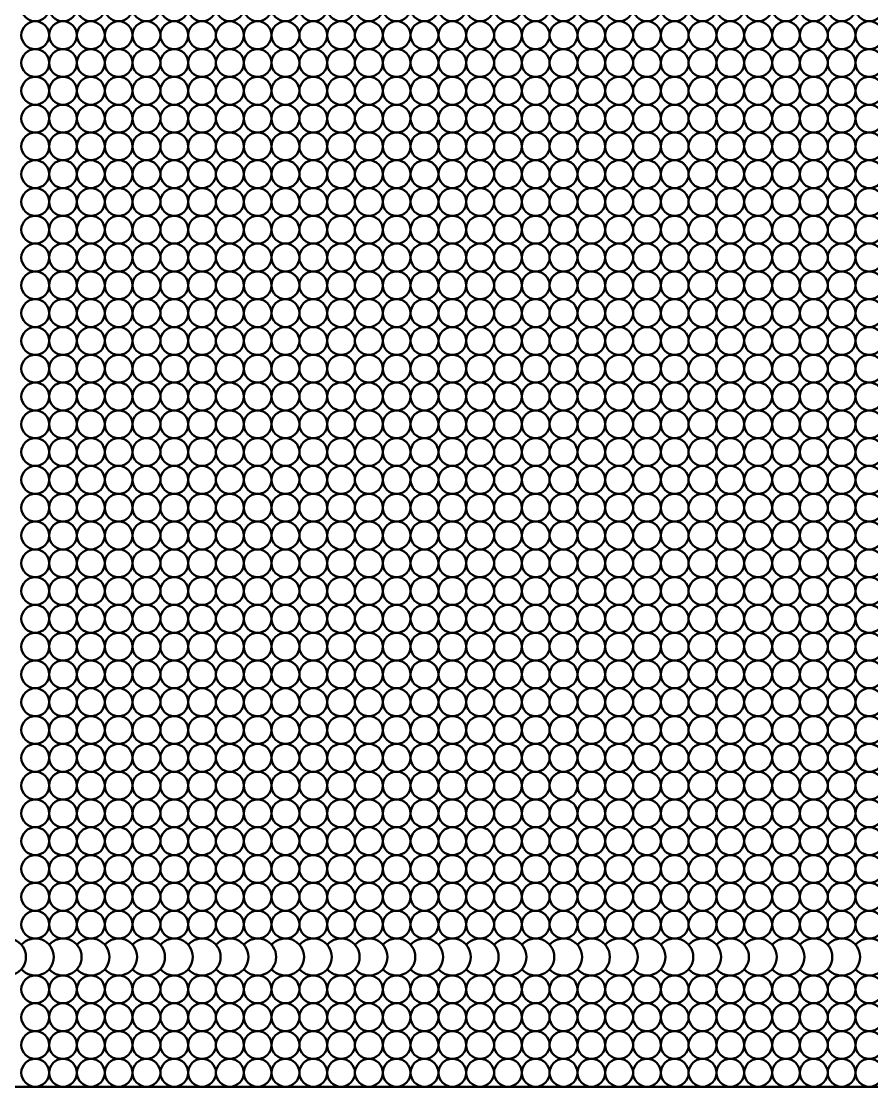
# Model space of a CAD drawing. Extents: x -11378 to 3982, y -2037 to 3878.
# Drawn here: x -11044.62 to -11007.92, y 1425.59 to 1471.59 of the extents above; entities that cross this region are included whole.
import ezdxf

# ---------------------------------------------------------------- set-up
doc = ezdxf.new("R2010")
doc.units = 0
doc.layers.add('粗实线', color=7, linetype='CONTINUOUS', lineweight=50)

msp = doc.modelspace()

# ---------------------------------------------------------------- linework, layer by layer
at = {"layer": '粗实线'}
msp.add_line((-10829.021, 1425.59), (-11307.421, 1425.59), dxfattribs=at)
for centre in [(-11044.021, 1472.19), (-11042.821, 1472.19), (-11041.621, 1472.19), (-11040.421, 1472.19), (-11039.221, 1472.19), (-11038.021, 1472.19), (-11036.821, 1472.19), (-11035.621, 1472.19), (-11034.421, 1472.19), (-11033.221, 1472.19), (-11032.021, 1472.19), (-11030.821, 1472.19), (-11029.621, 1472.19), (-11028.421, 1472.19), (-11027.221, 1472.19), (-11026.021, 1472.19), (-11024.821, 1472.19), (-11023.621, 1472.19), (-11022.421, 1472.19), (-11021.221, 1472.19), (-11020.021, 1472.19), (-11018.821, 1472.19), (-11017.621, 1472.19), (-11016.421, 1472.19), (-11015.221, 1472.19), (-11014.021, 1472.19), (-11012.821, 1472.19), (-11011.621, 1472.19), (-11010.421, 1472.19), (-11009.221, 1472.19), (-11008.021, 1472.19), (-11044.021, 1470.99), (-11042.821, 1470.99), (-11041.621, 1470.99), (-11040.421, 1470.99), (-11039.221, 1470.99), (-11038.021, 1470.99), (-11036.821, 1470.99), (-11035.621, 1470.99), (-11034.421, 1470.99), (-11033.221, 1470.99), (-11032.021, 1470.99), (-11030.821, 1470.99), (-11029.621, 1470.99), (-11028.421, 1470.99), (-11027.221, 1470.99), (-11026.021, 1470.99), (-11024.821, 1470.99), (-11023.621, 1470.99), (-11022.421, 1470.99), (-11021.221, 1470.99), (-11020.021, 1470.99), (-11018.821, 1470.99), (-11017.621, 1470.99), (-11016.421, 1470.99), (-11015.221, 1470.99), (-11014.021, 1470.99), (-11012.821, 1470.99), (-11011.621, 1470.99), (-11010.421, 1470.99), (-11009.221, 1470.99), (-11008.021, 1470.99), (-11044.021, 1469.79), (-11042.821, 1469.79), (-11041.621, 1469.79), (-11040.421, 1469.79), (-11039.221, 1469.79), (-11038.021, 1469.79), (-11036.821, 1469.79), (-11035.621, 1469.79), (-11034.421, 1469.79), (-11033.221, 1469.79), (-11032.021, 1469.79), (-11030.821, 1469.79), (-11029.621, 1469.79), (-11028.421, 1469.79), (-11027.221, 1469.79), (-11026.021, 1469.79), (-11024.821, 1469.79), (-11023.621, 1469.79), (-11022.421, 1469.79), (-11021.221, 1469.79), (-11020.021, 1469.79), (-11018.821, 1469.79), (-11017.621, 1469.79), (-11016.421, 1469.79), (-11015.221, 1469.79), (-11014.021, 1469.79), (-11012.821, 1469.79), (-11011.621, 1469.79), (-11010.421, 1469.79), (-11009.221, 1469.79), (-11008.021, 1469.79), (-11044.021, 1468.59), (-11042.821, 1468.59), (-11041.621, 1468.59), (-11040.421, 1468.59), (-11039.221, 1468.59), (-11038.021, 1468.59), (-11036.821, 1468.59), (-11035.621, 1468.59), (-11034.421, 1468.59), (-11033.221, 1468.59), (-11032.021, 1468.59), (-11030.821, 1468.59), (-11029.621, 1468.59), (-11028.421, 1468.59), (-11027.221, 1468.59), (-11026.021, 1468.59), (-11024.821, 1468.59), (-11023.621, 1468.59), (-11022.421, 1468.59), (-11021.221, 1468.59), (-11020.021, 1468.59), (-11018.821, 1468.59), (-11017.621, 1468.59), (-11016.421, 1468.59), (-11015.221, 1468.59), (-11014.021, 1468.59), (-11012.821, 1468.59), (-11011.621, 1468.59), (-11010.421, 1468.59), (-11009.221, 1468.59), (-11008.021, 1468.59), (-11044.021, 1467.39), (-11042.821, 1467.39), (-11041.621, 1467.39), (-11040.421, 1467.39), (-11039.221, 1467.39), (-11038.021, 1467.39), (-11036.821, 1467.39), (-11035.621, 1467.39), (-11034.421, 1467.39), (-11033.221, 1467.39), (-11032.021, 1467.39), (-11030.821, 1467.39), (-11029.621, 1467.39), (-11028.421, 1467.39), (-11027.221, 1467.39), (-11026.021, 1467.39), (-11024.821, 1467.39), (-11023.621, 1467.39), (-11022.421, 1467.39), (-11021.221, 1467.39), (-11020.021, 1467.39), (-11018.821, 1467.39), (-11017.621, 1467.39), (-11016.421, 1467.39), (-11015.221, 1467.39), (-11014.021, 1467.39), (-11012.821, 1467.39), (-11011.621, 1467.39), (-11010.421, 1467.39), (-11009.221, 1467.39), (-11008.021, 1467.39), (-11044.021, 1466.19), (-11042.821, 1466.19), (-11041.621, 1466.19), (-11040.421, 1466.19), (-11039.221, 1466.19), (-11038.021, 1466.19), (-11036.821, 1466.19), (-11035.621, 1466.19), (-11034.421, 1466.19), (-11033.221, 1466.19), (-11032.021, 1466.19), (-11030.821, 1466.19), (-11029.621, 1466.19), (-11028.421, 1466.19), (-11027.221, 1466.19), (-11026.021, 1466.19), (-11024.821, 1466.19), (-11023.621, 1466.19), (-11022.421, 1466.19), (-11021.221, 1466.19), (-11020.021, 1466.19), (-11018.821, 1466.19), (-11017.621, 1466.19), (-11016.421, 1466.19), (-11015.221, 1466.19), (-11014.021, 1466.19), (-11012.821, 1466.19), (-11011.621, 1466.19), (-11010.421, 1466.19), (-11009.221, 1466.19), (-11008.021, 1466.19), (-11044.021, 1464.99), (-11042.821, 1464.99), (-11041.621, 1464.99), (-11040.421, 1464.99), (-11039.221, 1464.99), (-11038.021, 1464.99), (-11036.821, 1464.99), (-11035.621, 1464.99), (-11034.421, 1464.99), (-11033.221, 1464.99), (-11032.021, 1464.99), (-11030.821, 1464.99), (-11029.621, 1464.99), (-11028.421, 1464.99), (-11027.221, 1464.99), (-11026.021, 1464.99), (-11024.821, 1464.99), (-11023.621, 1464.99), (-11022.421, 1464.99), (-11021.221, 1464.99), (-11020.021, 1464.99), (-11018.821, 1464.99), (-11017.621, 1464.99), (-11016.421, 1464.99), (-11015.221, 1464.99), (-11014.021, 1464.99), (-11012.821, 1464.99), (-11011.621, 1464.99), (-11010.421, 1464.99), (-11009.221, 1464.99), (-11008.021, 1464.99), (-11044.021, 1463.79), (-11042.821, 1463.79), (-11041.621, 1463.79), (-11040.421, 1463.79), (-11039.221, 1463.79), (-11038.021, 1463.79), (-11036.821, 1463.79), (-11035.621, 1463.79), (-11034.421, 1463.79), (-11033.221, 1463.79), (-11032.021, 1463.79), (-11030.821, 1463.79), (-11029.621, 1463.79), (-11028.421, 1463.79), (-11027.221, 1463.79), (-11026.021, 1463.79), (-11024.821, 1463.79), (-11023.621, 1463.79), (-11022.421, 1463.79), (-11021.221, 1463.79), (-11020.021, 1463.79), (-11018.821, 1463.79), (-11017.621, 1463.79), (-11016.421, 1463.79), (-11015.221, 1463.79), (-11014.021, 1463.79), (-11012.821, 1463.79), (-11011.621, 1463.79), (-11010.421, 1463.79), (-11009.221, 1463.79), (-11008.021, 1463.79), (-11044.021, 1462.59), (-11042.821, 1462.59), (-11041.621, 1462.59), (-11040.421, 1462.59), (-11039.221, 1462.59), (-11038.021, 1462.59), (-11036.821, 1462.59), (-11035.621, 1462.59), (-11034.421, 1462.59), (-11033.221, 1462.59), (-11032.021, 1462.59), (-11030.821, 1462.59), (-11029.621, 1462.59), (-11028.421, 1462.59), (-11027.221, 1462.59), (-11026.021, 1462.59), (-11024.821, 1462.59), (-11023.621, 1462.59), (-11022.421, 1462.59), (-11021.221, 1462.59), (-11020.021, 1462.59), (-11018.821, 1462.59), (-11017.621, 1462.59), (-11016.421, 1462.59), (-11015.221, 1462.59), (-11014.021, 1462.59), (-11012.821, 1462.59), (-11011.621, 1462.59), (-11010.421, 1462.59), (-11009.221, 1462.59), (-11008.021, 1462.59), (-11044.021, 1461.39), (-11042.821, 1461.39), (-11041.621, 1461.39), (-11040.421, 1461.39), (-11039.221, 1461.39), (-11038.021, 1461.39), (-11036.821, 1461.39), (-11035.621, 1461.39), (-11034.421, 1461.39), (-11033.221, 1461.39), (-11032.021, 1461.39), (-11030.821, 1461.39), (-11029.621, 1461.39), (-11028.421, 1461.39), (-11027.221, 1461.39), (-11026.021, 1461.39), (-11024.821, 1461.39), (-11023.621, 1461.39), (-11022.421, 1461.39), (-11021.221, 1461.39), (-11020.021, 1461.39), (-11018.821, 1461.39), (-11017.621, 1461.39), (-11016.421, 1461.39), (-11015.221, 1461.39), (-11014.021, 1461.39), (-11012.821, 1461.39), (-11011.621, 1461.39), (-11010.421, 1461.39), (-11009.221, 1461.39), (-11008.021, 1461.39), (-11044.021, 1460.19), (-11042.821, 1460.19), (-11041.621, 1460.19), (-11040.421, 1460.19), (-11039.221, 1460.19), (-11038.021, 1460.19), (-11036.821, 1460.19), (-11035.621, 1460.19), (-11034.421, 1460.19), (-11033.221, 1460.19), (-11032.021, 1460.19), (-11030.821, 1460.19), (-11029.621, 1460.19), (-11028.421, 1460.19), (-11027.221, 1460.19), (-11026.021, 1460.19), (-11024.821, 1460.19), (-11023.621, 1460.19), (-11022.421, 1460.19), (-11021.221, 1460.19), (-11020.021, 1460.19), (-11018.821, 1460.19), (-11017.621, 1460.19), (-11016.421, 1460.19), (-11015.221, 1460.19), (-11014.021, 1460.19), (-11012.821, 1460.19), (-11011.621, 1460.19), (-11010.421, 1460.19), (-11009.221, 1460.19), (-11008.021, 1460.19), (-11044.021, 1458.99), (-11042.821, 1458.99), (-11041.621, 1458.99), (-11040.421, 1458.99), (-11039.221, 1458.99), (-11038.021, 1458.99), (-11036.821, 1458.99), (-11035.621, 1458.99), (-11034.421, 1458.99), (-11033.221, 1458.99), (-11032.021, 1458.99), (-11030.821, 1458.99), (-11029.621, 1458.99), (-11028.421, 1458.99), (-11027.221, 1458.99), (-11026.021, 1458.99), (-11024.821, 1458.99), (-11023.621, 1458.99), (-11022.421, 1458.99), (-11021.221, 1458.99), (-11020.021, 1458.99), (-11018.821, 1458.99), (-11017.621, 1458.99), (-11016.421, 1458.99), (-11015.221, 1458.99), (-11014.021, 1458.99), (-11012.821, 1458.99), (-11011.621, 1458.99), (-11010.421, 1458.99), (-11009.221, 1458.99), (-11008.021, 1458.99), (-11044.021, 1457.79), (-11042.821, 1457.79), (-11041.621, 1457.79), (-11040.421, 1457.79), (-11039.221, 1457.79), (-11038.021, 1457.79), (-11036.821, 1457.79), (-11035.621, 1457.79), (-11034.421, 1457.79), (-11033.221, 1457.79), (-11032.021, 1457.79), (-11030.821, 1457.79), (-11029.621, 1457.79), (-11028.421, 1457.79), (-11027.221, 1457.79), (-11026.021, 1457.79), (-11024.821, 1457.79), (-11023.621, 1457.79), (-11022.421, 1457.79), (-11021.221, 1457.79), (-11020.021, 1457.79), (-11018.821, 1457.79), (-11017.621, 1457.79), (-11016.421, 1457.79), (-11015.221, 1457.79), (-11014.021, 1457.79), (-11012.821, 1457.79), (-11011.621, 1457.79), (-11010.421, 1457.79), (-11009.221, 1457.79), (-11008.021, 1457.79), (-11044.021, 1456.59), (-11042.821, 1456.59), (-11041.621, 1456.59), (-11040.421, 1456.59), (-11039.221, 1456.59), (-11038.021, 1456.59), (-11036.821, 1456.59), (-11035.621, 1456.59), (-11034.421, 1456.59), (-11033.221, 1456.59), (-11032.021, 1456.59), (-11030.821, 1456.59), (-11029.621, 1456.59), (-11028.421, 1456.59), (-11027.221, 1456.59), (-11026.021, 1456.59), (-11024.821, 1456.59), (-11023.621, 1456.59), (-11022.421, 1456.59), (-11021.221, 1456.59), (-11020.021, 1456.59), (-11018.821, 1456.59), (-11017.621, 1456.59), (-11016.421, 1456.59), (-11015.221, 1456.59), (-11014.021, 1456.59), (-11012.821, 1456.59), (-11011.621, 1456.59), (-11010.421, 1456.59), (-11009.221, 1456.59), (-11008.021, 1456.59), (-11044.021, 1455.39), (-11042.821, 1455.39), (-11041.621, 1455.39), (-11040.421, 1455.39), (-11039.221, 1455.39), (-11038.021, 1455.39), (-11036.821, 1455.39), (-11035.621, 1455.39), (-11034.421, 1455.39), (-11033.221, 1455.39), (-11032.021, 1455.39), (-11030.821, 1455.39), (-11029.621, 1455.39), (-11028.421, 1455.39), (-11027.221, 1455.39), (-11026.021, 1455.39), (-11024.821, 1455.39), (-11023.621, 1455.39), (-11022.421, 1455.39), (-11021.221, 1455.39), (-11020.021, 1455.39), (-11018.821, 1455.39), (-11017.621, 1455.39), (-11016.421, 1455.39), (-11015.221, 1455.39), (-11014.021, 1455.39), (-11012.821, 1455.39), (-11011.621, 1455.39), (-11010.421, 1455.39), (-11009.221, 1455.39), (-11008.021, 1455.39), (-11044.021, 1454.19), (-11042.821, 1454.19), (-11041.621, 1454.19), (-11040.421, 1454.19), (-11039.221, 1454.19), (-11038.021, 1454.19), (-11036.821, 1454.19), (-11035.621, 1454.19), (-11034.421, 1454.19), (-11033.221, 1454.19), (-11032.021, 1454.19), (-11030.821, 1454.19), (-11029.621, 1454.19), (-11028.421, 1454.19), (-11027.221, 1454.19), (-11026.021, 1454.19), (-11024.821, 1454.19), (-11023.621, 1454.19), (-11022.421, 1454.19), (-11021.221, 1454.19), (-11020.021, 1454.19), (-11018.821, 1454.19), (-11017.621, 1454.19), (-11016.421, 1454.19), (-11015.221, 1454.19), (-11014.021, 1454.19), (-11012.821, 1454.19), (-11011.621, 1454.19), (-11010.421, 1454.19), (-11009.221, 1454.19), (-11008.021, 1454.19), (-11044.021, 1452.99), (-11042.821, 1452.99), (-11041.621, 1452.99), (-11040.421, 1452.99), (-11039.221, 1452.99), (-11038.021, 1452.99), (-11036.821, 1452.99), (-11035.621, 1452.99), (-11034.421, 1452.99), (-11033.221, 1452.99), (-11032.021, 1452.99), (-11030.821, 1452.99), (-11029.621, 1452.99), (-11028.421, 1452.99), (-11027.221, 1452.99), (-11026.021, 1452.99), (-11024.821, 1452.99), (-11023.621, 1452.99), (-11022.421, 1452.99), (-11021.221, 1452.99), (-11020.021, 1452.99), (-11018.821, 1452.99), (-11017.621, 1452.99), (-11016.421, 1452.99), (-11015.221, 1452.99), (-11014.021, 1452.99), (-11012.821, 1452.99), (-11011.621, 1452.99), (-11010.421, 1452.99), (-11009.221, 1452.99), (-11008.021, 1452.99), (-11044.021, 1451.79), (-11042.821, 1451.79), (-11041.621, 1451.79), (-11040.421, 1451.79), (-11039.221, 1451.79), (-11038.021, 1451.79), (-11036.821, 1451.79), (-11035.621, 1451.79), (-11034.421, 1451.79), (-11033.221, 1451.79), (-11032.021, 1451.79), (-11030.821, 1451.79), (-11029.621, 1451.79), (-11028.421, 1451.79), (-11027.221, 1451.79), (-11026.021, 1451.79), (-11024.821, 1451.79), (-11023.621, 1451.79), (-11022.421, 1451.79), (-11021.221, 1451.79), (-11020.021, 1451.79), (-11018.821, 1451.79), (-11017.621, 1451.79), (-11016.421, 1451.79), (-11015.221, 1451.79), (-11014.021, 1451.79), (-11012.821, 1451.79), (-11011.621, 1451.79), (-11010.421, 1451.79), (-11009.221, 1451.79), (-11008.021, 1451.79), (-11044.021, 1450.59), (-11042.821, 1450.59), (-11041.621, 1450.59), (-11040.421, 1450.59), (-11039.221, 1450.59), (-11038.021, 1450.59), (-11036.821, 1450.59), (-11035.621, 1450.59), (-11034.421, 1450.59), (-11033.221, 1450.59), (-11032.021, 1450.59), (-11030.821, 1450.59), (-11029.621, 1450.59), (-11028.421, 1450.59), (-11027.221, 1450.59), (-11026.021, 1450.59), (-11024.821, 1450.59), (-11023.621, 1450.59), (-11022.421, 1450.59), (-11021.221, 1450.59), (-11020.021, 1450.59), (-11018.821, 1450.59), (-11017.621, 1450.59), (-11016.421, 1450.59), (-11015.221, 1450.59), (-11014.021, 1450.59), (-11012.821, 1450.59), (-11011.621, 1450.59), (-11010.421, 1450.59), (-11009.221, 1450.59), (-11008.021, 1450.59), (-11044.021, 1449.39), (-11042.821, 1449.39), (-11041.621, 1449.39), (-11040.421, 1449.39), (-11039.221, 1449.39), (-11038.021, 1449.39), (-11036.821, 1449.39), (-11035.621, 1449.39), (-11034.421, 1449.39), (-11033.221, 1449.39), (-11032.021, 1449.39), (-11030.821, 1449.39), (-11029.621, 1449.39), (-11028.421, 1449.39), (-11027.221, 1449.39), (-11026.021, 1449.39), (-11024.821, 1449.39), (-11023.621, 1449.39), (-11022.421, 1449.39), (-11021.221, 1449.39), (-11020.021, 1449.39), (-11018.821, 1449.39), (-11017.621, 1449.39), (-11016.421, 1449.39), (-11015.221, 1449.39), (-11014.021, 1449.39), (-11012.821, 1449.39), (-11011.621, 1449.39), (-11010.421, 1449.39), (-11009.221, 1449.39), (-11008.021, 1449.39), (-11044.021, 1448.19), (-11042.821, 1448.19), (-11041.621, 1448.19), (-11040.421, 1448.19), (-11039.221, 1448.19), (-11038.021, 1448.19), (-11036.821, 1448.19), (-11035.621, 1448.19), (-11034.421, 1448.19), (-11033.221, 1448.19), (-11032.021, 1448.19), (-11030.821, 1448.19), (-11029.621, 1448.19), (-11028.421, 1448.19), (-11027.221, 1448.19), (-11026.021, 1448.19), (-11024.821, 1448.19), (-11023.621, 1448.19), (-11022.421, 1448.19), (-11021.221, 1448.19), (-11020.021, 1448.19), (-11018.821, 1448.19), (-11017.621, 1448.19), (-11016.421, 1448.19), (-11015.221, 1448.19), (-11014.021, 1448.19), (-11012.821, 1448.19), (-11011.621, 1448.19), (-11010.421, 1448.19), (-11009.221, 1448.19), (-11008.021, 1448.19), (-11044.021, 1446.99), (-11042.821, 1446.99), (-11041.621, 1446.99), (-11040.421, 1446.99), (-11039.221, 1446.99), (-11038.021, 1446.99), (-11036.821, 1446.99), (-11035.621, 1446.99), (-11034.421, 1446.99), (-11033.221, 1446.99), (-11032.021, 1446.99), (-11030.821, 1446.99), (-11029.621, 1446.99), (-11028.421, 1446.99), (-11027.221, 1446.99), (-11026.021, 1446.99), (-11024.821, 1446.99), (-11023.621, 1446.99), (-11022.421, 1446.99), (-11021.221, 1446.99), (-11020.021, 1446.99), (-11018.821, 1446.99), (-11017.621, 1446.99), (-11016.421, 1446.99), (-11015.221, 1446.99), (-11014.021, 1446.99), (-11012.821, 1446.99), (-11011.621, 1446.99), (-11010.421, 1446.99), (-11009.221, 1446.99), (-11008.021, 1446.99), (-11044.021, 1445.79), (-11042.821, 1445.79), (-11041.621, 1445.79), (-11040.421, 1445.79), (-11039.221, 1445.79), (-11038.021, 1445.79), (-11036.821, 1445.79), (-11035.621, 1445.79), (-11034.421, 1445.79), (-11033.221, 1445.79), (-11032.021, 1445.79), (-11030.821, 1445.79), (-11029.621, 1445.79), (-11028.421, 1445.79), (-11027.221, 1445.79), (-11026.021, 1445.79), (-11024.821, 1445.79), (-11023.621, 1445.79), (-11022.421, 1445.79), (-11021.221, 1445.79), (-11020.021, 1445.79), (-11018.821, 1445.79), (-11017.621, 1445.79), (-11016.421, 1445.79), (-11015.221, 1445.79), (-11014.021, 1445.79), (-11012.821, 1445.79), (-11011.621, 1445.79), (-11010.421, 1445.79), (-11009.221, 1445.79), (-11008.021, 1445.79), (-11044.021, 1444.59), (-11042.821, 1444.59), (-11041.621, 1444.59), (-11040.421, 1444.59), (-11039.221, 1444.59), (-11038.021, 1444.59), (-11036.821, 1444.59), (-11035.621, 1444.59), (-11034.421, 1444.59), (-11033.221, 1444.59), (-11032.021, 1444.59), (-11030.821, 1444.59), (-11029.621, 1444.59), (-11028.421, 1444.59), (-11027.221, 1444.59), (-11026.021, 1444.59), (-11024.821, 1444.59), (-11023.621, 1444.59), (-11022.421, 1444.59), (-11021.221, 1444.59), (-11020.021, 1444.59), (-11018.821, 1444.59), (-11017.621, 1444.59), (-11016.421, 1444.59), (-11015.221, 1444.59), (-11014.021, 1444.59), (-11012.821, 1444.59), (-11011.621, 1444.59), (-11010.421, 1444.59), (-11009.221, 1444.59), (-11008.021, 1444.59), (-11044.021, 1443.39), (-11042.821, 1443.39), (-11041.621, 1443.39), (-11040.421, 1443.39), (-11039.221, 1443.39), (-11038.021, 1443.39), (-11036.821, 1443.39), (-11035.621, 1443.39), (-11034.421, 1443.39), (-11033.221, 1443.39), (-11032.021, 1443.39), (-11030.821, 1443.39), (-11029.621, 1443.39), (-11028.421, 1443.39), (-11027.221, 1443.39), (-11026.021, 1443.39), (-11024.821, 1443.39), (-11023.621, 1443.39), (-11022.421, 1443.39), (-11021.221, 1443.39), (-11020.021, 1443.39), (-11018.821, 1443.39), (-11017.621, 1443.39), (-11016.421, 1443.39), (-11015.221, 1443.39), (-11014.021, 1443.39), (-11012.821, 1443.39), (-11011.621, 1443.39), (-11010.421, 1443.39), (-11009.221, 1443.39), (-11008.021, 1443.39), (-11044.021, 1442.19), (-11042.821, 1442.19), (-11041.621, 1442.19), (-11040.421, 1442.19), (-11039.221, 1442.19), (-11038.021, 1442.19), (-11036.821, 1442.19), (-11035.621, 1442.19), (-11034.421, 1442.19), (-11033.221, 1442.19), (-11032.021, 1442.19), (-11030.821, 1442.19), (-11029.621, 1442.19), (-11028.421, 1442.19), (-11027.221, 1442.19), (-11026.021, 1442.19), (-11024.821, 1442.19), (-11023.621, 1442.19), (-11022.421, 1442.19), (-11021.221, 1442.19), (-11020.021, 1442.19), (-11018.821, 1442.19), (-11017.621, 1442.19), (-11016.421, 1442.19), (-11015.221, 1442.19), (-11014.021, 1442.19), (-11012.821, 1442.19), (-11011.621, 1442.19), (-11010.421, 1442.19), (-11009.221, 1442.19), (-11008.021, 1442.19), (-11044.021, 1440.99), (-11042.821, 1440.99), (-11041.621, 1440.99), (-11040.421, 1440.99), (-11039.221, 1440.99), (-11038.021, 1440.99), (-11036.821, 1440.99), (-11035.621, 1440.99), (-11034.421, 1440.99), (-11033.221, 1440.99), (-11032.021, 1440.99), (-11030.821, 1440.99), (-11029.621, 1440.99), (-11028.421, 1440.99), (-11027.221, 1440.99), (-11026.021, 1440.99), (-11024.821, 1440.99), (-11023.621, 1440.99), (-11022.421, 1440.99), (-11021.221, 1440.99), (-11020.021, 1440.99), (-11018.821, 1440.99), (-11017.621, 1440.99), (-11016.421, 1440.99), (-11015.221, 1440.99), (-11014.021, 1440.99), (-11012.821, 1440.99), (-11011.621, 1440.99), (-11010.421, 1440.99), (-11009.221, 1440.99), (-11008.021, 1440.99), (-11044.021, 1439.79), (-11042.821, 1439.79), (-11041.621, 1439.79), (-11040.421, 1439.79), (-11039.221, 1439.79), (-11038.021, 1439.79), (-11036.821, 1439.79), (-11035.621, 1439.79), (-11034.421, 1439.79), (-11033.221, 1439.79), (-11032.021, 1439.79), (-11030.821, 1439.79), (-11029.621, 1439.79), (-11028.421, 1439.79), (-11027.221, 1439.79), (-11026.021, 1439.79), (-11024.821, 1439.79), (-11023.621, 1439.79), (-11022.421, 1439.79), (-11021.221, 1439.79), (-11020.021, 1439.79), (-11018.821, 1439.79), (-11017.621, 1439.79), (-11016.421, 1439.79), (-11015.221, 1439.79), (-11014.021, 1439.79), (-11012.821, 1439.79), (-11011.621, 1439.79), (-11010.421, 1439.79), (-11009.221, 1439.79), (-11008.021, 1439.79), (-11044.021, 1438.59), (-11042.821, 1438.59), (-11041.621, 1438.59), (-11040.421, 1438.59), (-11039.221, 1438.59), (-11038.021, 1438.59), (-11036.821, 1438.59), (-11035.621, 1438.59), (-11034.421, 1438.59), (-11033.221, 1438.59), (-11032.021, 1438.59), (-11030.821, 1438.59), (-11029.621, 1438.59), (-11028.421, 1438.59), (-11027.221, 1438.59), (-11026.021, 1438.59), (-11024.821, 1438.59), (-11023.621, 1438.59), (-11022.421, 1438.59), (-11021.221, 1438.59), (-11020.021, 1438.59), (-11018.821, 1438.59), (-11017.621, 1438.59), (-11016.421, 1438.59), (-11015.221, 1438.59), (-11014.021, 1438.59), (-11012.821, 1438.59), (-11011.621, 1438.59), (-11010.421, 1438.59), (-11009.221, 1438.59), (-11008.021, 1438.59), (-11044.021, 1437.39), (-11042.821, 1437.39), (-11041.621, 1437.39), (-11040.421, 1437.39), (-11039.221, 1437.39), (-11038.021, 1437.39), (-11036.821, 1437.39), (-11035.621, 1437.39), (-11034.421, 1437.39), (-11033.221, 1437.39), (-11032.021, 1437.39), (-11030.821, 1437.39), (-11029.621, 1437.39), (-11028.421, 1437.39), (-11027.221, 1437.39), (-11026.021, 1437.39), (-11024.821, 1437.39), (-11023.621, 1437.39), (-11022.421, 1437.39), (-11021.221, 1437.39), (-11020.021, 1437.39), (-11018.821, 1437.39), (-11017.621, 1437.39), (-11016.421, 1437.39), (-11015.221, 1437.39), (-11014.021, 1437.39), (-11012.821, 1437.39), (-11011.621, 1437.39), (-11010.421, 1437.39), (-11009.221, 1437.39), (-11008.021, 1437.39), (-11044.021, 1436.19), (-11042.821, 1436.19), (-11041.621, 1436.19), (-11040.421, 1436.19), (-11039.221, 1436.19), (-11038.021, 1436.19), (-11036.821, 1436.19), (-11035.621, 1436.19), (-11034.421, 1436.19), (-11033.221, 1436.19), (-11032.021, 1436.19), (-11030.821, 1436.19), (-11029.621, 1436.19), (-11028.421, 1436.19), (-11027.221, 1436.19), (-11026.021, 1436.19), (-11024.821, 1436.19), (-11023.621, 1436.19), (-11022.421, 1436.19), (-11021.221, 1436.19), (-11020.021, 1436.19), (-11018.821, 1436.19), (-11017.621, 1436.19), (-11016.421, 1436.19), (-11015.221, 1436.19), (-11014.021, 1436.19), (-11012.821, 1436.19), (-11011.621, 1436.19), (-11010.421, 1436.19), (-11009.221, 1436.19), (-11008.021, 1436.19), (-11044.021, 1434.99), (-11042.821, 1434.99), (-11041.621, 1434.99), (-11040.421, 1434.99), (-11039.221, 1434.99), (-11038.021, 1434.99), (-11036.821, 1434.99), (-11035.621, 1434.99), (-11034.421, 1434.99), (-11033.221, 1434.99), (-11032.021, 1434.99), (-11030.821, 1434.99), (-11029.621, 1434.99), (-11028.421, 1434.99), (-11027.221, 1434.99), (-11026.021, 1434.99), (-11024.821, 1434.99), (-11023.621, 1434.99), (-11022.421, 1434.99), (-11021.221, 1434.99), (-11020.021, 1434.99), (-11018.821, 1434.99), (-11017.621, 1434.99), (-11016.421, 1434.99), (-11015.221, 1434.99), (-11014.021, 1434.99), (-11012.821, 1434.99), (-11011.621, 1434.99), (-11010.421, 1434.99), (-11009.221, 1434.99), (-11008.021, 1434.99), (-11044.021, 1433.79), (-11042.821, 1433.79), (-11041.621, 1433.79), (-11040.421, 1433.79), (-11039.221, 1433.79), (-11038.021, 1433.79), (-11036.821, 1433.79), (-11035.621, 1433.79), (-11034.421, 1433.79), (-11033.221, 1433.79), (-11032.021, 1433.79), (-11030.821, 1433.79), (-11029.621, 1433.79), (-11028.421, 1433.79), (-11027.221, 1433.79), (-11026.021, 1433.79), (-11024.821, 1433.79), (-11023.621, 1433.79), (-11022.421, 1433.79), (-11021.221, 1433.79), (-11020.021, 1433.79), (-11018.821, 1433.79), (-11017.621, 1433.79), (-11016.421, 1433.79), (-11015.221, 1433.79), (-11014.021, 1433.79), (-11012.821, 1433.79), (-11011.621, 1433.79), (-11010.421, 1433.79), (-11009.221, 1433.79), (-11008.021, 1433.79), (-11044.021, 1432.59), (-11042.821, 1432.59), (-11041.621, 1432.59), (-11040.421, 1432.59), (-11039.221, 1432.59), (-11038.021, 1432.59), (-11036.821, 1432.59), (-11035.621, 1432.59), (-11034.421, 1432.59), (-11033.221, 1432.59), (-11032.021, 1432.59), (-11030.821, 1432.59), (-11029.621, 1432.59), (-11028.421, 1432.59), (-11027.221, 1432.59), (-11026.021, 1432.59), (-11024.821, 1432.59), (-11023.621, 1432.59), (-11022.421, 1432.59), (-11021.221, 1432.59), (-11020.021, 1432.59), (-11018.821, 1432.59), (-11017.621, 1432.59), (-11016.421, 1432.59), (-11015.221, 1432.59), (-11014.021, 1432.59), (-11012.821, 1432.59), (-11011.621, 1432.59), (-11010.421, 1432.59), (-11009.221, 1432.59), (-11008.021, 1432.59), (-11044.021, 1429.79), (-11042.821, 1429.79), (-11041.621, 1429.79), (-11040.421, 1429.79), (-11039.221, 1429.79), (-11038.021, 1429.79), (-11036.821, 1429.79), (-11035.621, 1429.79), (-11034.421, 1429.79), (-11033.221, 1429.79), (-11032.021, 1429.79), (-11030.821, 1429.79), (-11029.621, 1429.79), (-11028.421, 1429.79), (-11027.221, 1429.79), (-11026.021, 1429.79), (-11024.821, 1429.79), (-11023.621, 1429.79), (-11022.421, 1429.79), (-11021.221, 1429.79), (-11020.021, 1429.79), (-11018.821, 1429.79), (-11017.621, 1429.79), (-11016.421, 1429.79), (-11015.221, 1429.79), (-11014.021, 1429.79), (-11012.821, 1429.79), (-11011.621, 1429.79), (-11010.421, 1429.79), (-11009.221, 1429.79), (-11008.021, 1429.79), (-11044.021, 1428.59), (-11042.821, 1428.59), (-11041.621, 1428.59), (-11040.421, 1428.59), (-11039.221, 1428.59), (-11038.021, 1428.59), (-11036.821, 1428.59), (-11035.621, 1428.59), (-11034.421, 1428.59), (-11033.221, 1428.59), (-11032.021, 1428.59), (-11030.821, 1428.59), (-11029.621, 1428.59), (-11028.421, 1428.59), (-11027.221, 1428.59), (-11026.021, 1428.59), (-11024.821, 1428.59), (-11023.621, 1428.59), (-11022.421, 1428.59), (-11021.221, 1428.59), (-11020.021, 1428.59), (-11018.821, 1428.59), (-11017.621, 1428.59), (-11016.421, 1428.59), (-11015.221, 1428.59), (-11014.021, 1428.59), (-11012.821, 1428.59), (-11011.621, 1428.59), (-11010.421, 1428.59), (-11009.221, 1428.59), (-11008.021, 1428.59), (-11044.021, 1427.39), (-11042.821, 1427.39), (-11041.621, 1427.39), (-11040.421, 1427.39), (-11039.221, 1427.39), (-11038.021, 1427.39), (-11036.821, 1427.39), (-11035.621, 1427.39), (-11034.421, 1427.39), (-11033.221, 1427.39), (-11032.021, 1427.39), (-11030.821, 1427.39), (-11029.621, 1427.39), (-11028.421, 1427.39), (-11027.221, 1427.39), (-11026.021, 1427.39), (-11024.821, 1427.39), (-11023.621, 1427.39), (-11022.421, 1427.39), (-11021.221, 1427.39), (-11020.021, 1427.39), (-11018.821, 1427.39), (-11017.621, 1427.39), (-11016.421, 1427.39), (-11015.221, 1427.39), (-11014.021, 1427.39), (-11012.821, 1427.39), (-11011.621, 1427.39), (-11010.421, 1427.39), (-11009.221, 1427.39), (-11008.021, 1427.39), (-11044.021, 1426.19), (-11042.821, 1426.19), (-11041.621, 1426.19), (-11040.421, 1426.19), (-11039.221, 1426.19), (-11038.021, 1426.19), (-11036.821, 1426.19), (-11035.621, 1426.19), (-11034.421, 1426.19), (-11033.221, 1426.19), (-11032.021, 1426.19), (-11030.821, 1426.19), (-11029.621, 1426.19), (-11028.421, 1426.19), (-11027.221, 1426.19), (-11026.021, 1426.19), (-11024.821, 1426.19), (-11023.621, 1426.19), (-11022.421, 1426.19), (-11021.221, 1426.19), (-11020.021, 1426.19), (-11018.821, 1426.19), (-11017.621, 1426.19), (-11016.421, 1426.19), (-11015.221, 1426.19), (-11014.021, 1426.19), (-11012.821, 1426.19), (-11011.621, 1426.19), (-11010.421, 1426.19), (-11009.221, 1426.19), (-11008.021, 1426.19)]:
    msp.add_circle(centre, 0.6, dxfattribs=at)
for centre in [(-11045.221, 1431.19), (-11044.021, 1431.19), (-11042.821, 1431.19), (-11041.621, 1431.19), (-11040.421, 1431.19), (-11039.221, 1431.19), (-11038.021, 1431.19), (-11036.821, 1431.19), (-11035.621, 1431.19), (-11034.421, 1431.19), (-11033.221, 1431.19), (-11032.021, 1431.19), (-11030.821, 1431.19), (-11029.621, 1431.19), (-11028.421, 1431.19), (-11027.221, 1431.19), (-11026.021, 1431.19), (-11024.821, 1431.19), (-11023.621, 1431.19), (-11022.421, 1431.19), (-11021.221, 1431.19), (-11020.021, 1431.19), (-11018.821, 1431.19), (-11017.621, 1431.19), (-11016.421, 1431.19), (-11015.221, 1431.19), (-11014.021, 1431.19), (-11012.821, 1431.19), (-11011.621, 1431.19), (-11010.421, 1431.19), (-11009.221, 1431.19), (-11008.021, 1431.19)]:
    msp.add_arc(centre, 0.8, 221.4096, 138.5904, dxfattribs=at)

doc.saveas('drawing.dxf')
